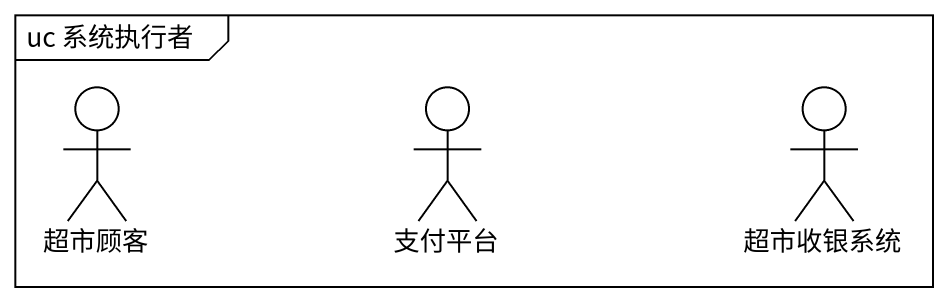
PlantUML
@startuml
mainframe uc 系统执行者
actor 超市顾客
actor 支付平台
actor 超市收银系统
@enduml
